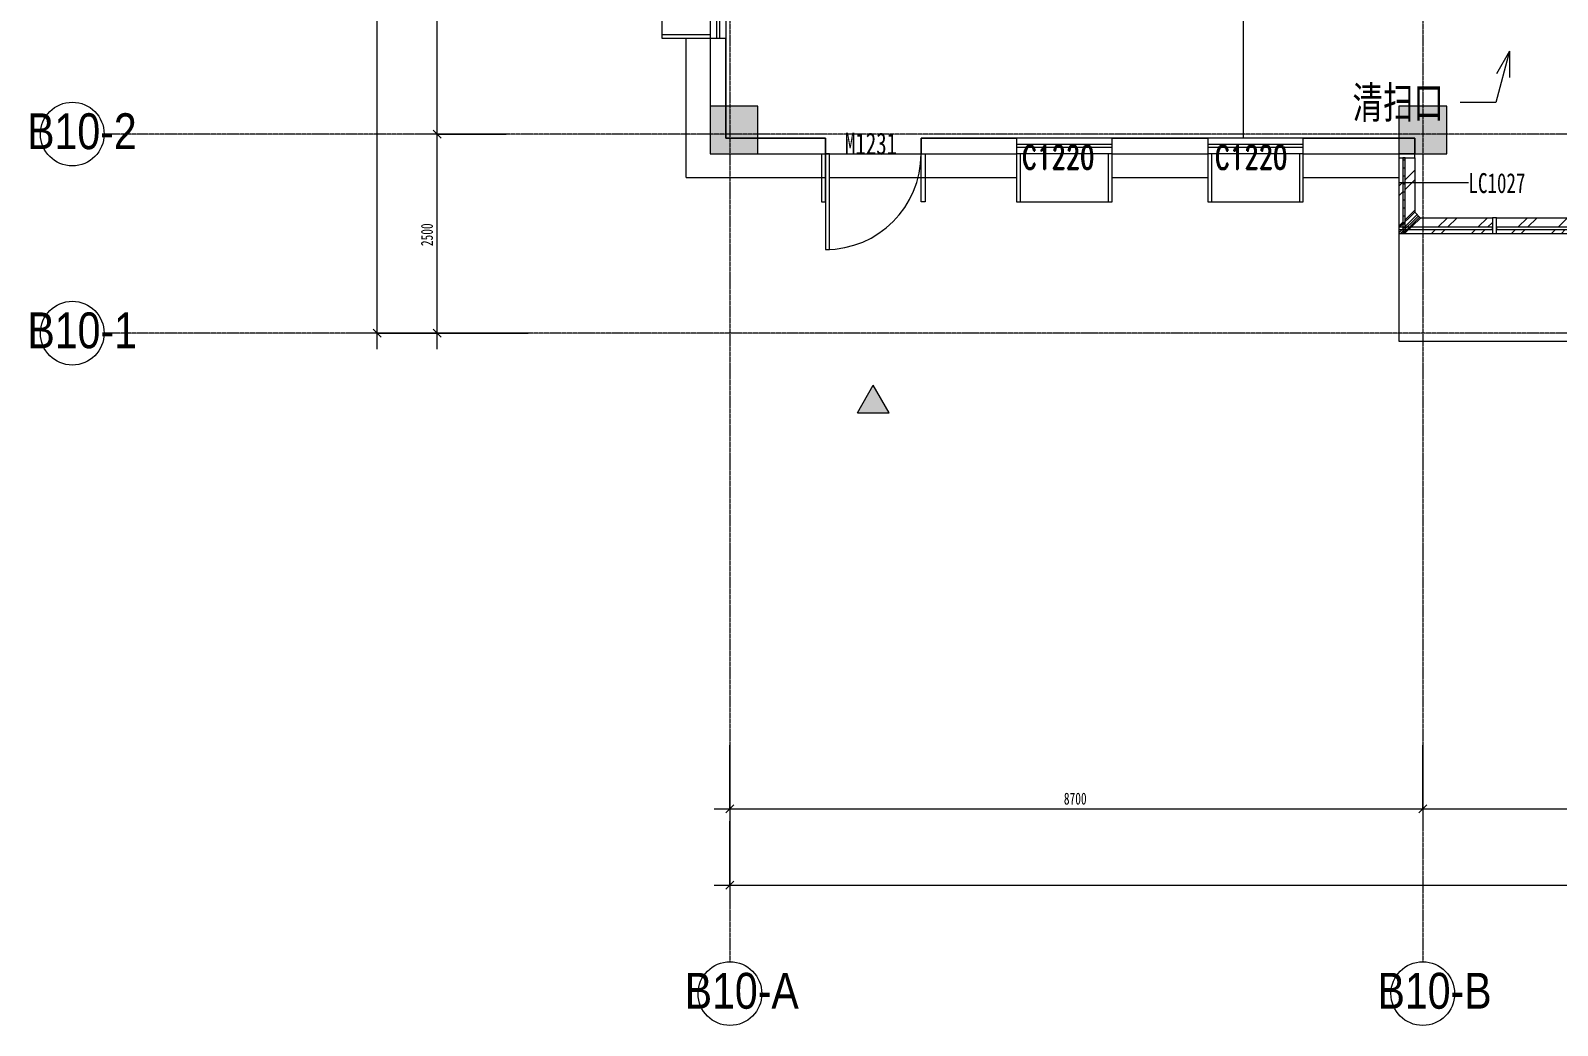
# Model space of a CAD drawing. Header units: millimetres. Extents: x 147808 to 200719, y -28592 to 8154.
# Drawn here: x 147818 to 166991, y -28592 to -16100 of the extents above; entities that cross this region are included whole.
import ezdxf

# ---------------------------------------------------------------- set-up
doc = ezdxf.new("R2010")
doc.units = ezdxf.units.MM
doc.linetypes.add('TJ Dash 2x', pattern=[3, 2, -1])
doc.linetypes.add('轴网线', pattern=[22.24, 12.7, -3.18, 3.18, -3.18])
doc.layers.add('0-1', color=7, linetype='Continuous', lineweight=5)
doc.layers.add('A-ANNO-DIMS-100', color=7, linetype='Continuous', lineweight=5)
for name, color, linetype, lineweight, true_color in [('0-2', 7, 'Continuous', 5, 0x515151), ('A-ANNO-DIMS-1', 7, 'Continuous', 5, 0x5151ff), ('A-DETL-1', 7, 'TJ Dash 2x', 5, 0x5151ff), ('A-DETL-GENF-1', 7, 'Continuous', 5, 0xe1e1e1), ('A-DETL-GENF-2', 7, 'Continuous', 5, 0x515151), ('A-DETL-GENF-3', 7, 'Continuous', 5, 0x888888), ('A-DETL-MEDM-1', 7, 'Continuous', 5, 0x515151), ('A-DOOR-1', 7, 'Continuous', 5, 0x515151), ('A-DOOR-2', 7, 'Continuous', 5, 0x5151be), ('A-DOOR-IDEN-1', 7, 'Continuous', 5, 0x515151), ('A-FLOR-1', 7, 'Continuous', 5, 0x7f7f7f), ('A-GENM-3', 7, 'Continuous', 5, 0x515151), ('A-GLAZ-1', 7, 'Continuous', 5, 0x515151), ('A-GLAZ-CURT-1', 7, 'Continuous', 5, 0x515151), ('A-GLAZ-CWMG-1', 7, 'Continuous', 5, 0x8b8b8b), ('A-GLAZ-CWMG-2', 7, 'Continuous', 5, 0x515151), ('A-GLAZ-IDEN-1', 7, 'Continuous', 5, 0x515151), ('A-WALL-1', 7, 'Continuous', 5, 0x515151), ('A-WALL-IDEN-1', 7, 'Continuous', 5, 0x5151ff), ('A-WALL-IDEN-2', 7, 'Continuous', 5, 0x515151), ('G-ANNO-TEXT-2', 3, 'Continuous', 5, 0x00ff00), ('S-GRID-1', 7, '轴网线', 5, 0x5151ff), ('S-GRID-IDEN-1', 7, 'Continuous', 5, 0x515151), ('S-GRID-IDEN-2', 7, 'Continuous', 5, 0x5151ff)]:
    doc.layers.add(name, color=color, linetype=linetype, lineweight=lineweight, true_color=true_color)
doc.styles.add('RomanD', font='romand__.ttf', dxfattribs={"width": 0.7, "height": 300})
doc.styles.add('TJ_FangSong', font='', dxfattribs={"width": 0.7, "height": 400})
doc.styles.add('TJ_FangSong_Narrow', font='', dxfattribs={"height": 450})
doc.styles.add('仿宋_1', font='', dxfattribs={"width": 0.7, "height": 150})
doc.styles.add('仿宋_2', font='', dxfattribs={"width": 0.7, "height": 275})
doc.styles.add('仿宋_4', font='', dxfattribs={"width": 0.7, "height": 250})
doc.styles.get('TJ_FangSong').set_extended_font_data('TJ_FangSong')
doc.styles.get('TJ_FangSong_Narrow').set_extended_font_data('TJ_FangSong_Narrow')
doc.styles.get('仿宋_1').set_extended_font_data('FangSong')
doc.styles.get('仿宋_2').set_extended_font_data('FangSong')
doc.styles.get('仿宋_4').set_extended_font_data('FangSong')
doc.dimstyles.new('对角线_-_1_5mm_仿宋_1', dxfattribs={"dimscale": 304.8, "dimtxt": 193.128667, "dimasz": 0.328084, "dimexe": 0.82021, "dimexo": 0.0625, "dimgap": 0.065617, "dimtad": 1, "dimdec": 0, "dimdsep": 46, "dimtxsty": '仿宋_1', "dimblk1": 'OBLIQUE', "dimblk2": 'OBLIQUE', "dimsah": 1, "dimcen": 0.09, "dimdle": 0.656168, "dimazin": 0, "dimtfac": 1, "dimtdec": 4, "dimtix": 1, "dimtmove": 0, "dimatfit": 3, "dimfxl": 2.624672, "dimfxlon": 1, "dimtvp": 1, "dimtolj": 1, "dimtzin": 0, "dimarcsym": 2})
pattern_1 = [(45, (0, 0), (-251.4472, 251.4472), []), (45, (0, 381), (-251.4472, 251.4472), [])]

# ---------------------------------------------------------------- blocks, each defined once
blk = doc.blocks.new('双层单列 - 双层单列-2855370-10-001 一层空调通风平面图')
at = {"layer": 'A-GLAZ-1'}
for p, q in [((-600, 100), (600, 100)), ((-600, -100), (-600, 100)), ((-600, 20), (600, 20)), ((600, 100), (600, -100)), ((-600, -20), (600, -20)), ((-600, -100), (600, -100)), ((-600, -700), (-600, -100)), ((-550, -100), (-550, -700)), ((550, -700), (550, -100)), ((600, -100), (600, -700)), ((-550, -700), (-600, -700)), ((550, -700), (-550, -700)), ((600, -700), (550, -700))]:
    blk.add_line(p, q, dxfattribs=at)
blk = doc.blocks.new('双层单列 - 双层单列-2855371-10-001 一层空调通风平面图')
at = {"layer": 'A-GLAZ-1'}
for p, q in [((-550, 700), (-600, 700)), ((-600, 700), (-600, 100)), ((550, 700), (-550, 700)), ((-550, 100), (-550, 700)), ((550, 700), (550, 100)), ((600, 700), (550, 700)), ((600, 100), (600, 700)), ((-600, 100), (600, 100)), ((-600, 100), (-600, -100)), ((-600, 20), (600, 20)), ((600, -100), (600, 100)), ((-600, -20), (600, -20)), ((-600, -100), (600, -100))]:
    blk.add_line(p, q, dxfattribs=at)
blk = doc.blocks.new('系统嵌板 - TJ玻璃_30-3059218-10-001 一层空调通风平面图')
at = {"layer": 'A-GLAZ-CURT-1'}
h = blk.add_hatch(dxfattribs=at)
h.set_pattern_fill('FP_2', color=256, style=0, pattern_type=2)
h.set_pattern_definition([(270, (18175, 165000.01), (100, 6e-15), [])])
h.paths.add_polyline_path([(-475, -80), (475, -80), (475, -50), (-475, -50)], flags=0)
for p, q in [((475, -50), (-475, -50)), ((-475, -50), (-475, -80)), ((-475, -80), (475, -80)), ((475, -80), (475, -50))]:
    blk.add_line(p, q, dxfattribs=at)
blk = doc.blocks.new('矩形竖梃 - 50_200mm 长方形-3059254-10-001 一层空调通风平面图')
at = {"layer": 'A-GLAZ-CWMG-1'}
h = blk.add_hatch(dxfattribs=at)
h.set_pattern_fill('FP_3', color=256, style=0, pattern_type=2)
h.set_pattern_definition(pattern_1)
h.paths.add_polyline_path([(165000, -18650), (165000, -18649), (165000, -18600)], flags=0)
h.paths.add_polyline_path([(165000, -18570), (165010, -18570), (165050, -18531), (165050, -17700), (165000, -17700), (165000, -18272)], flags=0)
h.paths.add_polyline_path([(165080, -18502), (165200, -18384), (165200, -17700), (165080, -17700), (165080, -18382)], flags=0)
at = {"layer": 'A-GLAZ-CWMG-2'}
for p, q in [((165000, -17700), (165000, -18570)), ((165200, -17700), (165200, -18384)), ((165000, -18600), (165000, -18650))]:
    blk.add_line(p, q, dxfattribs=at)
blk = doc.blocks.new('矩形竖梃 - 50_200mm 长方形-2005039-10-001 一层空调通风平面图')
at = {"layer": 'A-GLAZ-CWMG-2'}
for p, q in [((-50, 200), (0, 200)), ((-50, 0), (-50, 200)), ((0, 200), (0, 0)), ((0, 0), (-50, 0))]:
    blk.add_line(p, q, dxfattribs=at)
blk = doc.blocks.new('系统嵌板 - TJ玻璃_30-V2-10-001 一层空调通风平面图')
at = {"layer": 'A-GLAZ-CURT-1'}
for p, q in [((575, -50), (-575, -50)), ((-575, -50), (-575, -80)), ((-575, -80), (575, -80)), ((575, -80), (575, -50))]:
    blk.add_line(p, q, dxfattribs=at)
blk = doc.blocks.new('系统嵌板 - TJ玻璃_30-3059251-10-001 一层空调通风平面图')
at = {"layer": 'A-GLAZ-CURT-1'}
for p, q in [((587, -50), (-587, -50)), ((-587, -50), (-587, -80)), ((-587, -80), (587, -80)), ((587, -80), (587, -50))]:
    blk.add_line(p, q, dxfattribs=at)
blk = doc.blocks.new('矩形竖梃 - 50_200mm 长方形-V4-10-001 一层空调通风平面图')
at = {"layer": 'A-GLAZ-CWMG-1'}
h = blk.add_hatch(dxfattribs=at)
h.set_pattern_fill('FP_4', color=256, style=0, pattern_type=2)
h.set_pattern_definition(pattern_1)
h.paths.add_polyline_path([(167375, -18650), (167375, -18600), (166225, -18600), (166225, -18650)], flags=0)
h.paths.add_polyline_path([(167375, -18570), (167375, -18450), (166225, -18450), (166225, -18570)], flags=0)
at = {"layer": 'A-GLAZ-CWMG-2'}
for p, q in [((166225, -18450), (167375, -18450)), ((166225, -18650), (167375, -18650))]:
    blk.add_line(p, q, dxfattribs=at)
blk = doc.blocks.new('矩形竖梃 - 50_200mm 长方形-3059255-10-001 一层空调通风平面图')
at = {"layer": 'A-GLAZ-CWMG-1'}
h = blk.add_hatch(dxfattribs=at)
h.set_pattern_fill('FP_4', color=256, style=0, pattern_type=2)
h.set_pattern_definition(pattern_1)
h.paths.add_polyline_path([(166175, -18650), (166175, -18600), (165122, -18600), (165080, -18641), (165080, -18650), (165272, -18650)], flags=0)
h.paths.add_polyline_path([(165050, -18650), (165050, -18650), (165001, -18650)], flags=0)
h.paths.add_polyline_path([(166175, -18570), (166175, -18450), (165268, -18450), (165272, -18454), (165153, -18570), (165272, -18570)], flags=0)
at = {"layer": 'A-GLAZ-CWMG-2'}
for p, q in [((165268, -18450), (166175, -18450)), ((165000, -18650), (165050, -18650)), ((165080, -18650), (166175, -18650))]:
    blk.add_line(p, q, dxfattribs=at)
blk = doc.blocks.new('矩形竖梃 - 50_200mm 长方形-2487519-10-001 一层空调通风平面图')
at = {"layer": 'A-GLAZ-CWMG-2'}
for p, q in [((-25, 200), (25, 200)), ((-25, 0), (-25, 200)), ((25, 200), (25, 0)), ((25, 0), (-25, 0))]:
    blk.add_line(p, q, dxfattribs=at)
blk = doc.blocks.new('TJ单扇平开门-带窗框 - M1230-3103490-10-001 一层空调通风平面图')
at = {"layer": 'A-DOOR-1'}
for p, q in [((600, 1300), (550, 1300)), ((550, 1300), (550, 100)), ((600, 100), (600, 1300)), ((-650, 700), (-600, 700)), ((-650, 100), (-650, 700)), ((-600, 700), (-600, 100)), ((600, 700), (600, 100)), ((650, 700), (600, 700)), ((650, 100), (650, 700)), ((550, 100), (600, 100))]:
    blk.add_line(p, q, dxfattribs=at)
at = {"layer": 'A-DOOR-2'}
blk.add_arc((600, 100), 1200, 90, 180, dxfattribs=at)
blk = doc.blocks.new('箭头 - 入口符号 - 箭头 - 入口符号-1524210-10-001 一层空调通风平面图')
at = {"layer": 'A-DETL-GENF-3'}
blk.add_hatch(color=256, dxfattribs=at).paths.add_polyline_path([(-200, 0), (200, 0), (0, 346)], flags=0)
at = {"layer": 'A-DETL-GENF-2'}
for p, q in [((-200, 0), (0, 346)), ((200, 0), (0, 346)), ((-200, 0), (200, 0))]:
    blk.add_line(p, q, dxfattribs=at)
blk = doc.blocks.new('转角竖梃20 - 转角竖梃-3059274-10-001 一层空调通风平面图')
at = {"layer": 'A-GENM-3'}
h = blk.add_hatch(dxfattribs=at)
h.set_pattern_fill('FP_5', color=256, style=0, pattern_type=2)
h.set_pattern_definition([(45, (0, 0), (-88.38835, 88.38835), []), (45, (31.25, 0), (0, 176.776695), []), (45, (-31.25, 0), (0, 176.776695), [])])
h.paths.add_polyline_path([(165071, -18650), (165272, -18454), (165202, -18382), (165001, -18579), (165000, -18649)], flags=0)
for p, q in [((165202, -18382), (165001, -18579)), ((165272, -18454), (165202, -18382)), ((165001, -18579), (165000, -18649)), ((165071, -18650), (165272, -18454)), ((165000, -18649), (165071, -18650))]:
    blk.add_line(p, q, dxfattribs=at)
blk = doc.blocks.new('DIMBLOCK6-10-001 一层空调通风平面图')
at = {"layer": 'A-ANNO-DIMS-100', "color": 173, "true_color": 0x5151ff, "transparency": 16777216}
for p, q in [((156600, -25071), (156600, -26121)), ((156600, -25871), (156600, -25071)), ((165300, -25071), (165300, -26121)), ((165300, -25871), (165300, -25071)), ((156400, -25871), (165300, -25871)), ((156600, -25871), (156550, -25921)), ((156600, -25871), (156650, -25821)), ((165300, -25871), (165250, -25921)), ((165300, -25871), (165350, -25821))]:
    blk.add_line(p, q, dxfattribs=at)
at = {"layer": 'A-ANNO-DIMS-100', "color": 0, "transparency": 16777216, "insert": (160793, -25669), "char_height": 150, "width": 377.27, "attachment_point": 1, "line_spacing_factor": 0.898273, "style": '仿宋_1'}
blk.add_mtext('8700', dxfattribs=at)
blk = doc.blocks.new('_Oblique')
at = {"color": 0, "linetype": 'ByBlock', "lineweight": -2}
blk.add_line((-0.5, -0.5), (0.5, 0.5), dxfattribs=at)
blk = doc.blocks.new('DIMBLOCK7-10-001 一层空调通风平面图')
at = {"layer": 'A-ANNO-DIMS-100', "color": 173, "true_color": 0x5151ff, "transparency": 16777216}
for p, q in [((165300, -25071), (165300, -26121)), ((165300, -25871), (165300, -25071)), ((174000, -25071), (174000, -26121)), ((174000, -25871), (174000, -25071)), ((165300, -25871), (165250, -25921)), ((165300, -25871), (165350, -25821)), ((165300, -25871), (174000, -25871)), ((174000, -25871), (173950, -25921)), ((174000, -25871), (174050, -25821))]:
    blk.add_line(p, q, dxfattribs=at)
at = {"layer": 'A-ANNO-DIMS-100', "color": 0, "transparency": 16777216, "insert": (169493, -25669), "char_height": 150, "width": 377.27, "attachment_point": 1, "line_spacing_factor": 0.898273, "style": '仿宋_1'}
blk.add_mtext('8700', dxfattribs=at)
blk = doc.blocks.new('DIMBLOCK10-10-001 一层空调通风平面图')
at = {"layer": 'A-ANNO-DIMS-100', "color": 173, "true_color": 0x5151ff, "transparency": 16777216}
for p, q in [((153792, -17400), (152672, -17400)), ((152922, -17400), (152872, -17350)), ((152922, -20100), (152922, -17400)), ((152922, -17400), (152972, -17450)), ((152922, -17400), (153792, -17400)), ((154066, -19900), (152672, -19900)), ((152922, -19900), (152872, -19850)), ((152922, -19900), (152972, -19950)), ((152922, -19900), (154066, -19900))]:
    blk.add_line(p, q, dxfattribs=at)
at = {"layer": 'A-ANNO-DIMS-100', "color": 0, "transparency": 16777216, "insert": (152720, -18807), "char_height": 150, "width": 377.27, "attachment_point": 1, "rotation": 90, "line_spacing_factor": 0.898273, "style": '仿宋_1'}
blk.add_mtext('2500', dxfattribs=at)
blk = doc.blocks.new('DIMBLOCK11-10-001 一层空调通风平面图')
at = {"layer": 'A-ANNO-DIMS-100', "color": 173, "true_color": 0x5151ff, "transparency": 16777216}
for p, q in [((153792, -8700), (152672, -8700)), ((152922, -8700), (152872, -8650)), ((152922, -17400), (152922, -8700)), ((152922, -8700), (152972, -8750)), ((152922, -8700), (153792, -8700)), ((153792, -17400), (152672, -17400)), ((152922, -17400), (152872, -17350)), ((152922, -17400), (152972, -17450)), ((152922, -17400), (153792, -17400))]:
    blk.add_line(p, q, dxfattribs=at)
at = {"layer": 'A-ANNO-DIMS-100', "color": 0, "transparency": 16777216, "insert": (152720, -13207), "char_height": 150, "width": 377.27, "attachment_point": 1, "rotation": 90, "line_spacing_factor": 0.898273, "style": '仿宋_1'}
blk.add_mtext('8700', dxfattribs=at)
blk = doc.blocks.new('DIMBLOCK19-10-001 一层空调通风平面图')
at = {"layer": 'A-ANNO-DIMS-100', "color": 173, "true_color": 0x5151ff, "transparency": 16777216}
for p, q in [((191400, -25011), (191400, -27079)), ((191400, -26829), (191400, -25011)), ((156600, -26029), (156600, -27079)), ((156600, -26829), (156600, -26029)), ((156400, -26829), (191600, -26829)), ((156600, -26829), (156550, -26879)), ((156600, -26829), (156650, -26779)), ((191400, -26829), (191350, -26879)), ((191400, -26829), (191450, -26779))]:
    blk.add_line(p, q, dxfattribs=at)
at = {"layer": 'A-ANNO-DIMS-100', "color": 0, "transparency": 16777216, "insert": (173804, -26627), "char_height": 150, "width": 471.59, "attachment_point": 1, "line_spacing_factor": 0.898273, "style": '仿宋_1'}
blk.add_mtext('34800', dxfattribs=at)
blk = doc.blocks.new('DIMBLOCK20-10-001 一层空调通风平面图')
at = {"layer": 'A-ANNO-DIMS-100', "color": 173, "true_color": 0x5151ff, "transparency": 16777216}
for p, q in [((152172, -20100), (152172, 200)), ((152172, 0), (152122, 50)), ((153549, 0), (151922, 0)), ((152172, 0), (152222, -50)), ((152172, 0), (153549, 0)), ((153860, -19900), (151922, -19900)), ((152172, -19900), (152122, -19850)), ((152172, -19900), (152222, -19950)), ((152172, -19900), (153860, -19900))]:
    blk.add_line(p, q, dxfattribs=at)
at = {"layer": 'A-ANNO-DIMS-100', "color": 0, "transparency": 16777216, "insert": (151970, -10146), "char_height": 150, "width": 471.59, "attachment_point": 1, "rotation": 90, "line_spacing_factor": 0.898273, "style": '仿宋_1'}
blk.add_mtext('19900', dxfattribs=at)
blk = doc.blocks.new('轴网 - R4_0-512320-10-001 一层空调通风平面图')
at = {"layer": 'S-GRID-IDEN-2'}
blk.add_circle((0, 0), 4, dxfattribs=at)
blk = doc.blocks.new('YXQH_AR_B9-20_rvt-1-10-001 一层空调通风平面图')
at = {"layer": 'A-DETL-GENF-1'}
h = blk.add_hatch(color=256, dxfattribs=at)
h.paths.add_polyline_path([(173675, -17700), (174325, -17700), (174325, -17050), (173675, -17050)], flags=0)
h.paths.add_polyline_path([(191516.7, -17700), (191650, -17700), (191650, -17100), (191050, -17100), (191050, -17700), (191450, -17700)], flags=0)
h.paths.add_polyline_path([(183000, -17700), (183000, -17100), (182400, -17100), (182400, -17700)], flags=0)
h.paths.add_polyline_path([(165000, -17650), (165600, -17650), (165600, -17050), (165000, -17050), (165000, -17478.6)], flags=0)
h.paths.add_polyline_path([(156350, -17650), (156950, -17650), (156950, -17050), (156350, -17050), (156350, -17450)], flags=0)
h.paths.add_polyline_path([(171300, -9350), (171300, -8750), (170700, -8750), (170700, -9350), (171100, -9350)], flags=0)
h.paths.add_polyline_path([(176400, -9050), (176800, -9050), (176800, -8450), (176200, -8450), (176200, -9050)], flags=0)
h.paths.add_polyline_path([(191578.1, -9050), (191650, -9050), (191650, -8450), (191050, -8450), (191050, -9050), (191450, -9050)], flags=0)
h.paths.add_polyline_path([(183000, -9050), (183000, -8450), (182400, -8450), (182400, -9050)], flags=0)
h.paths.add_polyline_path([(156950, -9000), (156950, -8400), (156350, -8400), (156350, -9000), (156550, -9000)], flags=0)
h.paths.add_polyline_path([(165000, -9000), (165600, -9000), (165600, -8400), (165000, -8400)], flags=0)
h.paths.add_polyline_path([(191250, -7200), (191650, -7200), (191650, -6800), (191250, -6800), (191250, -7000)], flags=0)
h.paths.add_polyline_path([(182950, -7000), (182950, -6500), (182550, -6500), (182550, -7000)], flags=0)
h.paths.add_polyline_path([(171100, -6350), (171100, -5950), (170900, -5950), (170900, -6350)], flags=0)
h.paths.add_polyline_path([(173750, -6350), (173950, -6350), (173950, -5950), (173750, -5950), (173750, -6150)], flags=0)
h.paths.add_polyline_path([(168050, -6350), (168250, -6350), (168250, -5950), (168050, -5950), (168050, -6150)], flags=0)
h.paths.add_polyline_path([(173873.6, -4365), (173950, -4365), (173950, -3965), (173750, -3965), (173750, -4365)], flags=0)
h.paths.add_polyline_path([(171042.4, -4365), (171100, -4365), (171100, -3965), (170900, -3965), (170900, -4365)], flags=0)
h.paths.add_polyline_path([(168250, -4365), (168250, -3965), (168050, -3965), (168050, -4365), (168126.4, -4365)], flags=0)
h.paths.add_polyline_path([(168050, -2025), (168250, -2025), (168250, -1625), (168050, -1625)], flags=0)
h.paths.add_polyline_path([(173750, -2025), (173950, -2025), (173950, -1625), (173750, -1625), (173750, -1885)], flags=0)
h.paths.add_polyline_path([(170958.9, -1775), (171100, -1775), (171100, -1375), (170900, -1375), (170900, -1775)], flags=0)
h.paths.add_polyline_path([(165015.3, -350), (165600, -350), (165600, 250), (165000, 250), (165000, -350), (165012.5, -350)], flags=0)
h.paths.add_polyline_path([(156950, -350), (156950, 250), (156350, 250), (156350, -350), (156550, -350)], flags=0)
h.paths.add_polyline_path([(176600, -350), (176800, -350), (176800, 250), (176200, 250), (176200, -350), (176550, -350)], flags=0)
at = {"layer": 'A-DETL-1'}
for p, q in [((163050, -17450), (163050, -8950)), ((156050, -17950), (156050, -16200)), ((157800, -17950), (156050, -17950)), ((160200, -17950), (157850, -17950)), ((162600, -17950), (161400, -17950)), ((165000, -17950), (163800, -17950)), ((165000, -18650), (165000, -20000)), ((165000, -20000), (169750, -20000))]:
    blk.add_line(p, q, dxfattribs=at)
at = {"layer": 'A-DETL-MEDM-1'}
for p, q in [((156550, -17050), (156350, -17050)), ((156350, -17050), (156350, -17650)), ((156950, -17050), (156550, -17050)), ((156950, -17450), (156950, -17050)), ((165600, -17050), (165000, -17050)), ((165000, -17050), (165000, -17450)), ((165600, -17650), (165600, -17050)), ((156950, -17650), (156950, -17450)), ((165000, -17450), (165000, -17650)), ((156350, -17650), (156950, -17650)), ((165000, -17650), (165200, -17650)), ((165200, -17650), (165600, -17650))]:
    blk.add_line(p, q, dxfattribs=at)
at = {"layer": 'A-FLOR-1'}
for p, q in [((156550, -16200), (156550, -17450)), ((156550, -17450), (157800, -17450)), ((157800, -17450), (157800, -17650)), ((159000, -17650), (159000, -17450)), ((159000, -17450), (160200, -17450)), ((161400, -17450), (162600, -17450)), ((163800, -17450), (165200, -17450)), ((165200, -17450), (165200, -17650)), ((157800, -17650), (157850, -17650)), ((157850, -17650), (159000, -17650))]:
    blk.add_line(p, q, dxfattribs=at)
at = {"layer": 'A-WALL-1'}
for p, q in [((156350, -16200), (156350, -17650)), ((156550, -17450), (156550, -16200)), ((157800, -17450), (156550, -17450)), ((157800, -17650), (157800, -17450)), ((160200, -17450), (159000, -17450)), ((159000, -17450), (159000, -17650)), ((162600, -17450), (161400, -17450)), ((165200, -17450), (163800, -17450)), ((165200, -17650), (165200, -17450)), ((156350, -17650), (156550, -17650)), ((156550, -17650), (157800, -17650)), ((159000, -17650), (160200, -17650)), ((161400, -17650), (162600, -17650)), ((163800, -17650), (165200, -17650))]:
    blk.add_line(p, q, dxfattribs=at)
at = {"layer": 'A-WALL-IDEN-1'}
blk.add_line((165000, -18007.9), (165874.4, -18007.9), dxfattribs=at)
at = {"layer": 'S-GRID-1'}
for p, q in [((156600, 7353.7), (156600, -27792.2)), ((165300, 7353.7), (165300, -27792.2)), ((198582.5, -17400), (148741.6, -17400)), ((198582.5, -19900), (148741.6, -19900))]:
    blk.add_line(p, q, dxfattribs=at)
at = {"layer": '0-2'}
for name, p, rotation in [('双层单列 - 双层单列-2855370-10-001 一层空调通风平面图', (156450, -15600), 270), ('双层单列 - 双层单列-2855371-10-001 一层空调通风平面图', (160800, -17550), 180), ('双层单列 - 双层单列-2855371-10-001 一层空调通风平面图', (163200, -17550), 180), ('TJ单扇平开门-带窗框 - M1230-3103490-10-001 一层空调通风平面图', (158400, -17550), 180), ('系统嵌板 - TJ玻璃_30-3059218-10-001 一层空调通风平面图', (165000, -18175), 90), ('系统嵌板 - TJ玻璃_30-3059251-10-001 一层空调通风平面图', (165587.5, -18650), 180), ('系统嵌板 - TJ玻璃_30-V2-10-001 一层空调通风平面图', (166800, -18650), 180)]:
    blk.add_blockref(name, p, dxfattribs=dict(at, rotation=rotation))
at = {"layer": '0-2', "xscale": 99.99999999999993, "yscale": 99.99999999999993, "zscale": 99.99999999999993}
for p, rotation in [((148341.6, -17400), 89.99999999999984), ((148341.6, -19900), 89.99999999999984), ((156600, -28192.2), 180), ((165300, -28192.2), 180)]:
    blk.add_blockref('轴网 - R4_0-512320-10-001 一层空调通风平面图', p, dxfattribs=dict(at, rotation=rotation))
at = {"layer": '0-2', "extrusion": (0, 0, -1), "rotation": 90}
blk.add_blockref('矩形竖梃 - 50_200mm 长方形-2005039-10-001 一层空调通风平面图', (-165000, -17650), dxfattribs=at)
at = {"layer": '0-2'}
for name, p in [('矩形竖梃 - 50_200mm 长方形-3059254-10-001 一层空调通风平面图', (0, 0)), ('转角竖梃20 - 转角竖梃-3059274-10-001 一层空调通风平面图', (0, 0)), ('矩形竖梃 - 50_200mm 长方形-3059255-10-001 一层空调通风平面图', (0, 0)), ('矩形竖梃 - 50_200mm 长方形-V4-10-001 一层空调通风平面图', (0, 0)), ('箭头 - 入口符号 - 箭头 - 入口符号-1524210-10-001 一层空调通风平面图', (158400, -20900))]:
    blk.add_blockref(name, p, dxfattribs=at)
at = {"layer": '0-2', "extrusion": (0, 0, -1)}
blk.add_blockref('矩形竖梃 - 50_200mm 长方形-2487519-10-001 一层空调通风平面图', (-166200, -18650), dxfattribs=at)
at = {"layer": 'A-DOOR-IDEN-1', "insert": (158044.1, -17381.8), "char_height": 275, "width": 869.831, "attachment_point": 1, "style": '仿宋_2'}
blk.add_mtext('M1231', dxfattribs=at)
at = {"layer": 'A-GLAZ-IDEN-1', "char_height": 300, "width": 1217.763, "attachment_point": 1, "style": 'RomanD'}
for insert in [(160268.5, -17540.6), (162690, -17540.6)]:
    blk.add_mtext('C1220', dxfattribs=dict(at, insert=insert))
at = {"layer": 'A-WALL-IDEN-2', "insert": (165874.4, -17890.3), "char_height": 250, "width": 942.784, "attachment_point": 1, "style": '仿宋_4'}
blk.add_mtext('LC1027', dxfattribs=at)
at = {"layer": 'S-GRID-IDEN-1', "char_height": 450, "attachment_point": 1, "style": 'TJ_FangSong_Narrow'}
for s, insert, width in [('B10-2', (147775.2, -17139.4), 1362.869), ('B10-1', (147778.2, -19639.4), 1354.852), ('B10-A', (156031.7, -27931.7), 1370.886), ('B10-B', (164731.7, -27931.7), 1370.886)]:
    blk.add_mtext(s, dxfattribs=dict(at, insert=insert, width=width))
at = {"layer": 'A-ANNO-DIMS-1'}
for base, p1, p2, override, picture, middle in [((152171.8, 0), (153860, -19900), (153548.7, 0), {"dimpost": '<>', "dimfxl": 19902.434134}, 'DIMBLOCK20-10-001 一层空调通风平面图', (152075.9, -9950)), ((152921.8, -8700), (153792.1, -17400), (153792.1, -8700), {"dimpost": '<>', "dimfxl": 8700}, 'DIMBLOCK11-10-001 一层空调通风平面图', (152825.9, -13050)), ((152921.8, -17400), (154066.5, -19900), (153792.1, -17400), {"dimpost": '<>', "dimfxl": 2515.0095}, 'DIMBLOCK10-10-001 一层空调通风平面图', (152825.9, -18650))]:
    dim = blk.add_linear_dim(base=base, p1=p1, p2=p2, angle=90, dimstyle='对角线_-_1_5mm_仿宋_1', override=override, dxfattribs=at)
    dim.commit()
    dim.dimension.update_dxf_attribs({"geometry": picture, "text_midpoint": middle})
for base, p1, p2, override, picture, middle in [((191400, -26828.9), (156600, -26028.9), (191400, -25010.9), {"dimpost": '<>', "dimfxl": 34814.887786}, 'DIMBLOCK19-10-001 一层空调通风平面图', (174000, -26733.1)), ((165300, -25870.6), (156600, -25070.6), (165300, -25070.6), {"dimpost": '<>', "dimfxl": 8700}, 'DIMBLOCK6-10-001 一层空调通风平面图', (160950, -25774.7)), ((174000, -25870.6), (165300, -25070.6), (174000, -25070.6), {"dimpost": '<>', "dimfxl": 8700}, 'DIMBLOCK7-10-001 一层空调通风平面图', (169650, -25774.7))]:
    dim = blk.add_linear_dim(base=base, p1=p1, p2=p2, dimstyle='对角线_-_1_5mm_仿宋_1', override=override, dxfattribs=at)
    dim.commit()
    dim.dimension.update_dxf_attribs({"geometry": picture, "text_midpoint": middle})

msp = doc.modelspace()

# ---------------------------------------------------------------- linework, layer by layer
at = {"layer": 'G-ANNO-TEXT-2'}
for p, q in [((166387.1, -16357), (166219.2, -17003.5)), ((166387.1, -16357), (166223.7, -16645.2)), ((166387.1, -16357), (166389.7, -16688.3)), ((165967, -17003.5), (165771.5, -17003.5)), ((166219.2, -17003.5), (165967, -17003.5))]:
    msp.add_line(p, q, dxfattribs=at)

# ---------------------------------------------------------------- block references
at = {"layer": '0-1'}
msp.add_blockref('YXQH_AR_B9-20_rvt-1-10-001 一层空调通风平面图', (0, 0), dxfattribs=at)

# ---------------------------------------------------------------- texts
at = {"layer": 'G-ANNO-TEXT-2', "insert": (164418.6, -16803.5), "char_height": 400, "width": 1397.341, "attachment_point": 1, "style": 'TJ_FangSong'}
msp.add_mtext('清扫口', dxfattribs=at)

doc.saveas('drawing.dxf')
